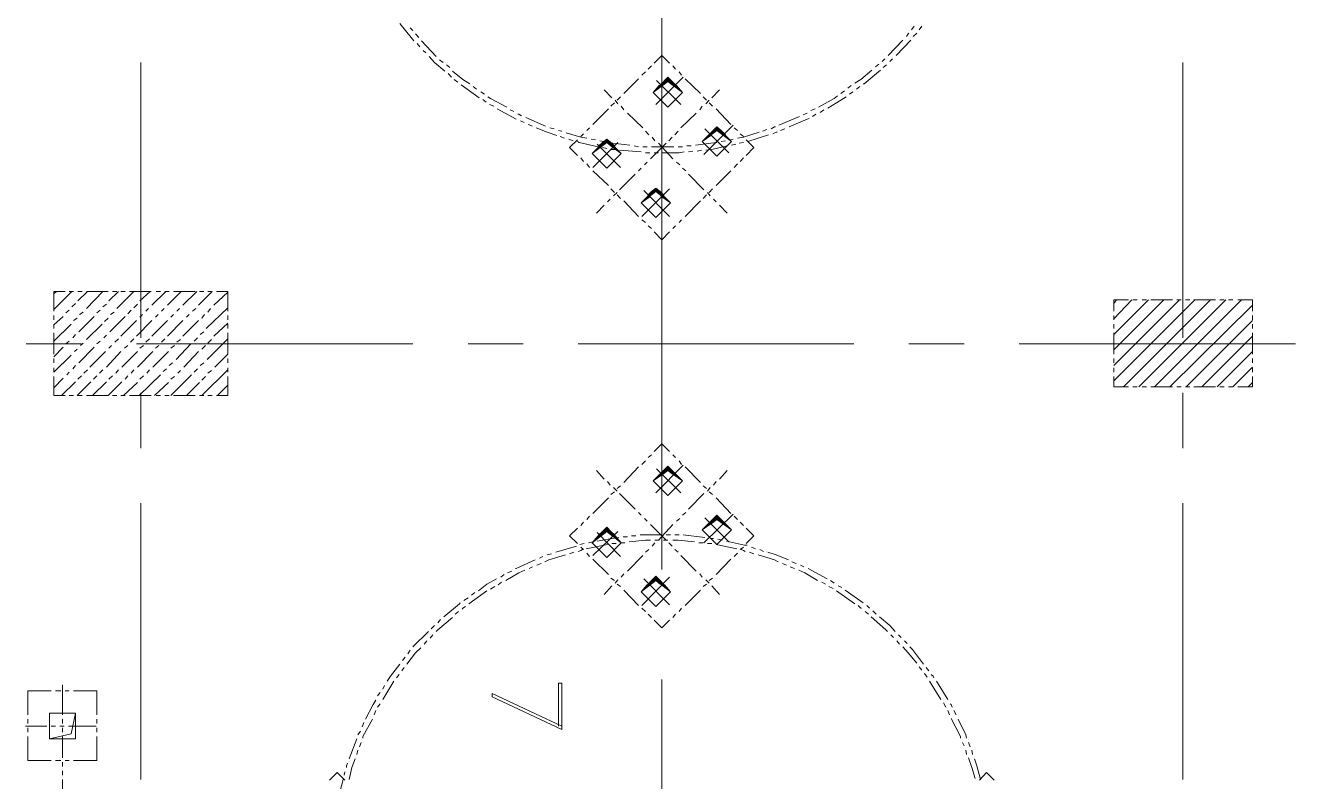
# Model space of a CAD drawing. Header units: millimetres. Extents: x 29 to 95071, y 20 to 67221.
# Drawn here: x 43364 to 50675, y 37662 to 42017 of the extents above; entities that cross this region are included whole.
import ezdxf

# ---------------------------------------------------------------- set-up
doc = ezdxf.new("R2010")
doc.units = ezdxf.units.MM

msp = doc.modelspace()

# ---------------------------------------------------------------- hatches: boundary and pattern name
h = msp.add_hatch(color=7)
h.paths.add_polyline_path([(47036.9, 41674.5), (47022.1, 41674.5), (47027, 41669.6)])
h.paths.add_polyline_path([(47022.1, 41674.5), (47027, 41669.6), (47012.2, 41669.6)])
h = msp.add_hatch(color=7)
h.paths.add_polyline_path([(47061.7, 41694.4), (47041.9, 41694.4), (47036.9, 41674.5)])
h.paths.add_polyline_path([(47041.9, 41694.4), (47036.9, 41674.5), (47022.1, 41674.5)])
h = msp.add_hatch(color=7)
h.dxf.hatch_style = 2
h.paths.add_polyline_path([(47061.7, 41719.1), (47086.5, 41694.4), (47041.9, 41694.4)])
h = msp.add_hatch(color=7)
h.paths.add_polyline_path([(47086.5, 41694.4), (47061.7, 41694.4), (47106.3, 41674.5)])
h.paths.add_polyline_path([(47061.7, 41694.4), (47106.3, 41674.5), (47086.5, 41674.5)])
h = msp.add_hatch(color=7)
h.paths.add_polyline_path([(47101.4, 41669.6), (47096.4, 41669.6)])
h.paths.add_polyline_path([(47101.4, 41669.6), (47096.4, 41669.6), (47086.5, 41674.5)])
h = msp.add_hatch(color=7)
h.dxf.hatch_style = 2
h.paths.add_polyline_path([(47086.5, 41674.5), (47106.3, 41674.5), (47101.4, 41669.6)])
h = msp.add_hatch(color=7)
h.dxf.hatch_style = 2
h.paths.add_polyline_path([(47106.3, 41674.5), (47111.3, 41669.6), (47101.4, 41669.6)])
h = msp.add_hatch(color=7)
h.dxf.hatch_style = 2
h.paths.add_polyline_path([(47012.2, 41669.6), (47027, 41669.6), (46977.5, 41629.9)])
h = msp.add_hatch(color=7)
h.paths.add_polyline_path([(47101.4, 41669.6), (47096.4, 41669.6), (47111.3, 41669.6)])
h.paths.add_polyline_path([(47096.4, 41669.6), (47111.3, 41669.6), (47146, 41629.9)])
h = msp.add_hatch(color=7)
h.dxf.hatch_style = 2
h.paths.add_polyline_path([(47294.7, 41382.1), (47309.6, 41382.1), (47260, 41347.4)])
h = msp.add_hatch(color=7)
h.paths.add_polyline_path([(47309.6, 41387.1), (47299.6, 41387.1), (47309.6, 41382.1)])
h.paths.add_polyline_path([(47299.6, 41387.1), (47309.6, 41382.1), (47294.7, 41382.1)])
h = msp.add_hatch(color=7)
h.paths.add_polyline_path([(47319.5, 41392), (47304.6, 41392), (47309.6, 41387.1)])
h.paths.add_polyline_path([(47304.6, 41392), (47309.6, 41387.1), (47299.6, 41387.1)])
h = msp.add_hatch(color=7)
h.paths.add_polyline_path([(47344.3, 41411.8), (47324.4, 41411.8), (47319.5, 41392)])
h.paths.add_polyline_path([(47324.4, 41411.8), (47319.5, 41392), (47304.6, 41392)])
h = msp.add_hatch(color=7)
h.dxf.hatch_style = 2
h.paths.add_polyline_path([(47344.3, 41431.7), (47369, 41411.8), (47324.4, 41411.8)])
h = msp.add_hatch(color=7)
h.paths.add_polyline_path([(47369, 41411.8), (47344.3, 41411.8), (47388.9, 41392)])
h.paths.add_polyline_path([(47344.3, 41411.8), (47388.9, 41392), (47374, 41392)])
h = msp.add_hatch(color=7)
h.paths.add_polyline_path([(47374, 41392), (47378.9, 41387.1), (47383.9, 41387.1)])
h.paths.add_polyline_path([(47378.9, 41387.1), (47383.9, 41387.1), (47383.9, 41382.1)])
h = msp.add_hatch(color=7)
h.dxf.hatch_style = 2
h.paths.add_polyline_path([(47374, 41392), (47388.9, 41392), (47383.9, 41387.1)])
h = msp.add_hatch(color=7)
h.dxf.hatch_style = 2
h.paths.add_polyline_path([(47388.9, 41392), (47393.8, 41387.1), (47383.9, 41387.1)])
h = msp.add_hatch(color=7)
h.paths.add_polyline_path([(47383.9, 41387.1), (47383.9, 41382.1), (47393.8, 41382.1)])
h.paths.add_polyline_path([(47383.9, 41382.1), (47393.8, 41382.1), (47428.5, 41347.4)])
h = msp.add_hatch(color=7)
h.dxf.hatch_style = 2
h.paths.add_polyline_path([(47383.9, 41387.1), (47393.8, 41387.1), (47393.8, 41382.1)])
h = msp.add_hatch(color=7)
h.dxf.hatch_style = 2
h.paths.add_polyline_path([(46660.3, 41312.7), (46670.2, 41312.7), (46625.6, 41278)])
h = msp.add_hatch(color=7)
h.paths.add_polyline_path([(46680.1, 41322.6), (46665.2, 41322.6), (46675.1, 41312.7)])
h.paths.add_polyline_path([(46665.2, 41322.6), (46675.1, 41312.7), (46660.3, 41312.7)])
h = msp.add_hatch(color=7)
h.paths.add_polyline_path([(46670.2, 41312.7), (46660.3, 41312.7)])
h.paths.add_polyline_path([(46670.2, 41312.7), (46660.3, 41312.7), (46675.1, 41312.7)])
h = msp.add_hatch(color=7)
h.paths.add_polyline_path([(46709.8, 41342.5), (46685, 41342.5), (46680.1, 41322.6)])
h.paths.add_polyline_path([(46685, 41342.5), (46680.1, 41322.6), (46665.2, 41322.6)])
h = msp.add_hatch(color=7)
h.dxf.hatch_style = 2
h.paths.add_polyline_path([(46709.8, 41362.3), (46734.6, 41342.5), (46685, 41342.5)])
h = msp.add_hatch(color=7)
h.paths.add_polyline_path([(46734.6, 41342.5), (46709.8, 41342.5), (46754.4, 41322.6)])
h.paths.add_polyline_path([(46709.8, 41342.5), (46754.4, 41322.6), (46734.6, 41322.6)])
h = msp.add_hatch(color=7)
h.paths.add_polyline_path([(46754.4, 41322.6), (46734.6, 41322.6), (46744.5, 41312.7)])
h.paths.add_polyline_path([(46734.6, 41322.6), (46744.5, 41312.7)])
h = msp.add_hatch(color=7)
h.dxf.hatch_style = 2
h.paths.add_polyline_path([(46754.4, 41322.6), (46759.4, 41312.7), (46744.5, 41312.7)])
h = msp.add_hatch(color=7)
h.paths.add_polyline_path([(46759.4, 41312.7), (46744.5, 41312.7)])
h.paths.add_polyline_path([(46759.4, 41312.7), (46744.5, 41312.7)])
h.paths.add_polyline_path([(46744.5, 41312.7), (46759.4, 41312.7), (46794.1, 41278)])
h = msp.add_hatch(color=7)
h.dxf.hatch_style = 2
h.paths.add_polyline_path([(46942.8, 41030.2), (46957.6, 41030.2), (46908.1, 40995.5)])
h = msp.add_hatch(color=7)
h.paths.add_polyline_path([(46962.6, 41040.1), (46947.7, 41040.1), (46957.6, 41030.2)])
h.paths.add_polyline_path([(46947.7, 41040.1), (46957.6, 41030.2), (46942.8, 41030.2)])
h = msp.add_hatch(color=7)
h.paths.add_polyline_path([(46992.3, 41059.9), (46967.6, 41059.9), (46962.6, 41040.1)])
h.paths.add_polyline_path([(46967.6, 41059.9), (46962.6, 41040.1), (46947.7, 41040.1)])
h = msp.add_hatch(color=7)
h.dxf.hatch_style = 2
h.paths.add_polyline_path([(46992.3, 41079.8), (47017.1, 41059.9), (46967.6, 41059.9)])
h = msp.add_hatch(color=7)
h.paths.add_polyline_path([(47017.1, 41059.9), (46992.3, 41059.9), (47036.9, 41040.1)])
h.paths.add_polyline_path([(46992.3, 41059.9), (47036.9, 41040.1), (47017.1, 41040.1)])
h = msp.add_hatch(color=7)
h.paths.add_polyline_path([(47036.9, 41040.1), (47017.1, 41040.1), (47027, 41030.2)])
h.paths.add_polyline_path([(47017.1, 41040.1), (47027, 41030.2)])
h = msp.add_hatch(color=7)
h.dxf.hatch_style = 2
h.paths.add_polyline_path([(47036.9, 41040.1), (47041.9, 41030.2), (47027, 41030.2)])
h = msp.add_hatch(color=7)
h.paths.add_polyline_path([(47041.9, 41030.2), (47027, 41030.2)])
h.paths.add_polyline_path([(47041.9, 41030.2), (47027, 41030.2)])
h.paths.add_polyline_path([(47027, 41030.2), (47041.9, 41030.2), (47076.6, 40995.5)])
h = msp.add_hatch(color=7)
h.paths.add_polyline_path([(47027, 39429.2), (47022.1, 39434.2)])
h.paths.add_polyline_path([(47022.1, 39434.2), (47027, 39429.2), (47012.2, 39429.2)])
h.paths.add_polyline_path([(47027, 39429.2), (47012.2, 39429.2), (46977.5, 39394.5)])
h = msp.add_hatch(color=7)
h.paths.add_polyline_path([(47061.7, 39454), (47041.9, 39454), (47036.9, 39434.2)])
h.paths.add_polyline_path([(47041.9, 39454), (47036.9, 39434.2), (47022.1, 39434.2)])
h = msp.add_hatch(color=7)
h.dxf.hatch_style = 2
h.paths.add_polyline_path([(47022.1, 39434.2), (47036.9, 39434.2), (47027, 39429.2)])
h = msp.add_hatch(color=7)
h.dxf.hatch_style = 2
h.paths.add_polyline_path([(47061.7, 39478.8), (47086.5, 39454), (47041.9, 39454)])
h = msp.add_hatch(color=7)
h.paths.add_polyline_path([(47086.5, 39454), (47061.7, 39454), (47106.3, 39434.2)])
h.paths.add_polyline_path([(47061.7, 39454), (47106.3, 39434.2), (47086.5, 39434.2)])
h = msp.add_hatch(color=7)
h.paths.add_polyline_path([(47101.4, 39429.2), (47096.4, 39429.2)])
h.paths.add_polyline_path([(47101.4, 39429.2), (47096.4, 39429.2), (47086.5, 39434.2)])
h = msp.add_hatch(color=7)
h.dxf.hatch_style = 2
h.paths.add_polyline_path([(47086.5, 39434.2), (47106.3, 39434.2), (47101.4, 39429.2)])
h = msp.add_hatch(color=7)
h.paths.add_polyline_path([(47101.4, 39429.2), (47096.4, 39429.2), (47111.3, 39429.2)])
h.paths.add_polyline_path([(47096.4, 39429.2), (47111.3, 39429.2), (47146, 39394.5)])
h = msp.add_hatch(color=7)
h.dxf.hatch_style = 2
h.paths.add_polyline_path([(47106.3, 39434.2), (47111.3, 39429.2), (47101.4, 39429.2)])
h = msp.add_hatch(color=7)
h.dxf.hatch_style = 2
h.paths.add_polyline_path([(47344.3, 39196.3), (47369, 39171.5), (47324.4, 39171.5)])
h = msp.add_hatch(color=7)
h.dxf.hatch_style = 2
h.paths.add_polyline_path([(46709.8, 39126.9), (46734.6, 39102.1), (46685, 39102.1)])
h = msp.add_hatch(color=7)
h.dxf.hatch_style = 2
h.paths.add_polyline_path([(47294.7, 39146.7), (47309.6, 39146.7), (47260, 39112)])
h = msp.add_hatch(color=7)
h.paths.add_polyline_path([(47309.6, 39146.7), (47299.6, 39146.7)])
h.paths.add_polyline_path([(47299.6, 39146.7), (47309.6, 39146.7), (47294.7, 39146.7)])
h = msp.add_hatch(color=7)
h.paths.add_polyline_path([(47319.5, 39151.7), (47304.6, 39151.7), (47309.6, 39146.7)])
h.paths.add_polyline_path([(47304.6, 39151.7), (47309.6, 39146.7), (47299.6, 39146.7)])
h = msp.add_hatch(color=7)
h.paths.add_polyline_path([(47344.3, 39171.5), (47324.4, 39171.5), (47319.5, 39151.7)])
h.paths.add_polyline_path([(47324.4, 39171.5), (47319.5, 39151.7), (47304.6, 39151.7)])
h = msp.add_hatch(color=7)
h.paths.add_polyline_path([(47369, 39171.5), (47344.3, 39171.5), (47388.9, 39151.7)])
h.paths.add_polyline_path([(47344.3, 39171.5), (47388.9, 39151.7), (47374, 39151.7)])
h = msp.add_hatch(color=7)
h.paths.add_polyline_path([(47383.9, 39146.7), (47378.9, 39146.7)])
h.paths.add_polyline_path([(47383.9, 39146.7), (47378.9, 39146.7), (47374, 39151.7)])
h = msp.add_hatch(color=7)
h.dxf.hatch_style = 2
h.paths.add_polyline_path([(47374, 39151.7), (47388.9, 39151.7), (47383.9, 39146.7)])
h = msp.add_hatch(color=7)
h.dxf.hatch_style = 2
h.paths.add_polyline_path([(47388.9, 39151.7), (47393.8, 39146.7), (47383.9, 39146.7)])
h = msp.add_hatch(color=7)
h.paths.add_polyline_path([(47393.8, 39146.7), (47383.9, 39146.7)])
h.paths.add_polyline_path([(47393.8, 39146.7), (47383.9, 39146.7)])
h.paths.add_polyline_path([(47383.9, 39146.7), (47393.8, 39146.7), (47428.5, 39112)])
h = msp.add_hatch(color=7)
h.dxf.hatch_style = 2
h.paths.add_polyline_path([(46660.3, 39077.3), (46670.2, 39077.3), (46625.6, 39037.7)])
h = msp.add_hatch(color=7)
h.paths.add_polyline_path([(46680.1, 39082.3), (46665.2, 39082.3), (46675.1, 39077.3)])
h.paths.add_polyline_path([(46665.2, 39082.3), (46675.1, 39077.3), (46660.3, 39077.3)])
h = msp.add_hatch(color=7)
h.paths.add_polyline_path([(46670.2, 39077.3), (46660.3, 39077.3)])
h.paths.add_polyline_path([(46670.2, 39077.3), (46660.3, 39077.3), (46675.1, 39077.3)])
h = msp.add_hatch(color=7)
h.paths.add_polyline_path([(46709.8, 39102.1), (46685, 39102.1), (46680.1, 39082.3)])
h.paths.add_polyline_path([(46685, 39102.1), (46680.1, 39082.3), (46665.2, 39082.3)])
h = msp.add_hatch(color=7)
h.paths.add_polyline_path([(46734.6, 39102.1), (46709.8, 39102.1), (46754.4, 39082.3)])
h.paths.add_polyline_path([(46709.8, 39102.1), (46754.4, 39082.3), (46734.6, 39082.3)])
h = msp.add_hatch(color=7)
h.paths.add_polyline_path([(46754.4, 39082.3), (46734.6, 39082.3), (46744.5, 39077.3)])
h.paths.add_polyline_path([(46734.6, 39082.3), (46744.5, 39077.3)])
h = msp.add_hatch(color=7)
h.dxf.hatch_style = 2
h.paths.add_polyline_path([(46754.4, 39082.3), (46759.4, 39077.3), (46744.5, 39077.3)])
h = msp.add_hatch(color=7)
h.paths.add_polyline_path([(46759.4, 39077.3), (46744.5, 39077.3)])
h.paths.add_polyline_path([(46759.4, 39077.3), (46744.5, 39077.3)])
h.paths.add_polyline_path([(46744.5, 39077.3), (46759.4, 39077.3), (46794.1, 39037.7)])
h = msp.add_hatch(color=7)
h.dxf.hatch_style = 2
h.paths.add_polyline_path([(46992.3, 38844.4), (47017.1, 38819.6), (46967.6, 38819.6)])
h = msp.add_hatch(color=7)
h.dxf.hatch_style = 2
h.paths.add_polyline_path([(46942.8, 38794.8), (46957.6, 38794.8), (46908.1, 38755.1)])
h = msp.add_hatch(color=7)
h.paths.add_polyline_path([(46962.6, 38799.7), (46947.7, 38799.7), (46957.6, 38794.8)])
h.paths.add_polyline_path([(46947.7, 38799.7), (46957.6, 38794.8), (46942.8, 38794.8)])
h = msp.add_hatch(color=7)
h.paths.add_polyline_path([(46992.3, 38819.6), (46967.6, 38819.6), (46962.6, 38799.7)])
h.paths.add_polyline_path([(46967.6, 38819.6), (46962.6, 38799.7), (46947.7, 38799.7)])
h = msp.add_hatch(color=7)
h.paths.add_polyline_path([(47017.1, 38819.6), (46992.3, 38819.6), (47036.9, 38799.7)])
h.paths.add_polyline_path([(46992.3, 38819.6), (47036.9, 38799.7), (47017.1, 38799.7)])
h = msp.add_hatch(color=7)
h.paths.add_polyline_path([(47036.9, 38799.7), (47017.1, 38799.7), (47027, 38794.8)])
h.paths.add_polyline_path([(47017.1, 38799.7), (47027, 38794.8)])
h = msp.add_hatch(color=7)
h.dxf.hatch_style = 2
h.paths.add_polyline_path([(47036.9, 38799.7), (47041.9, 38794.8), (47027, 38794.8)])
h = msp.add_hatch(color=7)
h.paths.add_polyline_path([(47041.9, 38794.8), (47027, 38794.8)])
h.paths.add_polyline_path([(47041.9, 38794.8), (47027, 38794.8)])
h.paths.add_polyline_path([(47027, 38794.8), (47041.9, 38794.8), (47076.6, 38755.1)])

# ---------------------------------------------------------------- linework, layer by layer
at = {"color": 7, "lineweight": 0}
for points in [[(47027, 38884), (47027, 42061.2)], [(45520.2, 42026.5), (45584.7, 41947.2), (45599.6, 41927.3)], [(45579.7, 42001.7), (45594.6, 41986.8)], [(45609.5, 41967), (45629.3, 41947.2)], [(48434.7, 41952.1), (48444.6, 41967), (48449.6, 41971.9)], [(48464.4, 41991.8), (48479.3, 42011.6)], [(48474.3, 41952.1), (48494.2, 41971.9)], [(48509, 41991.8), (48523.9, 42011.6)], [(45619.4, 41912.5), (45634.2, 41892.6)], [(45644.2, 41927.3), (45728.4, 41838.1)], [(48330.6, 41843.1), (48414.9, 41932.3)], [(48375.2, 41843.1), (48459.5, 41932.3)], [(45654.1, 41872.8), (45668.9, 41857.9)], [(45688.8, 41838.1), (45718.5, 41803.4), (45778, 41753.8)], [(47027, 41843.1), (46982.4, 41798.5)], [(47027, 41843.1), (47071.6, 41798.5)], [(48295.9, 41808.4), (48310.8, 41823.2)], [(48340.5, 41808.4), (48355.4, 41823.2)], [(44028.3, 40217.3), (44028.3, 41803.4)], [(45748.2, 41818.3), (45768.1, 41803.4)], [(45787.9, 41788.5), (45807.7, 41773.7)], [(45822.6, 41753.8), (45882.1, 41704.3), (45921.7, 41679.5)], [(46932.9, 41748.9), (46913, 41729.1)], [(46967.6, 41783.6), (46947.7, 41763.8)], [(47091.5, 41783.6), (47106.3, 41763.8)], [(47126.2, 41748.9), (47141, 41729.1)], [(48137.3, 41684.5), (48172, 41704.3), (48236.4, 41758.8)], [(48186.9, 41679.5), (48191.8, 41679.5), (48286, 41758.8)], [(48256.3, 41778.6), (48276.1, 41793.5)], [(48300.9, 41773.7), (48320.7, 41788.5)], [(50025.7, 40217.3), (50025.7, 41803.4)], [(45797.8, 41739), (45817.6, 41719.1)], [(45832.5, 41704.3), (45852.3, 41689.4)], [(45872.2, 41674.5), (45976.2, 41600.2)], [(46893.2, 41709.2), (46808.9, 41625)], [(47061.7, 41719.1), (46977.5, 41629.9), (47061.7, 41694.4)], [(47150.9, 41719.1), (46992.3, 41560.5)], [(46997.3, 41699.3), (47136.1, 41560.5)], [(47146, 41629.9), (47061.7, 41719.1)], [(47061.7, 41694.4), (47146, 41629.9)], [(47160.9, 41709.2), (47250.1, 41625)], [(45941.6, 41664.6), (45961.4, 41649.8)], [(45986.2, 41634.9), (46006, 41620)], [(46025.8, 41605.1), (46040.7, 41595.2), (46134.9, 41545.7)], [(46694.9, 41644.8), (46739.6, 41600.2)], [(46789.1, 41605.1), (46769.3, 41585.3)], [(47061.7, 41545.7), (46977.5, 41629.9)], [(47146, 41629.9), (47061.7, 41545.7)], [(47264.9, 41605.1), (47284.8, 41585.3)], [(47359.1, 41644.8), (47314.5, 41600.2)], [(47929.1, 41545.7), (48018.3, 41595.2), (48038.2, 41610.1)], [(47983.6, 41540.7), (48033.2, 41570.5), (48087.7, 41605.1)], [(48058, 41625), (48077.8, 41639.8)], [(48097.6, 41654.7), (48117.5, 41669.6)], [(48107.6, 41620), (48127.4, 41634.9)], [(48147.2, 41649.8), (48167, 41664.6)], [(45996.1, 41590.3), (46015.9, 41575.4)], [(46035.7, 41560.5), (46060.5, 41550.6)], [(46080.3, 41535.8), (46189.4, 41476.3)], [(46154.7, 41530.8), (46174.5, 41520.9)], [(46719.7, 41535.8), (46630.5, 41446.5)], [(46754.4, 41570.5), (46734.6, 41550.6)], [(46759.4, 41585.3), (46774.3, 41565.5)], [(46794.1, 41550.6), (46808.9, 41530.8)], [(47260, 41550.6), (47245.1, 41530.8)], [(47299.6, 41585.3), (47279.8, 41565.5)], [(47299.6, 41570.5), (47319.5, 41550.6)], [(47339.3, 41535.8), (47423.6, 41446.5)], [(47884.5, 41525.8), (47909.3, 41535.8)], [(47939, 41515.9), (47958.9, 41530.8)], [(46199.3, 41506), (46204.2, 41506), (46219.1, 41496.1)], [(46214.2, 41466.4), (46234, 41456.5)], [(46243.9, 41486.2), (46357.9, 41436.6)], [(46828.8, 41511), (46918, 41426.7)], [(47225.3, 41511), (47136.1, 41426.7)], [(47701.1, 41441.6), (47820.1, 41491.1)], [(47760.6, 41431.7), (47864.7, 41476.3), (47874.6, 41481.2)], [(47839.9, 41501.1), (47849.8, 41506), (47864.7, 41511)], [(47894.4, 41491.1), (47914.3, 41506)], [(46258.8, 41446.5), (46283.6, 41436.6)], [(46303.4, 41426.7), (46367.8, 41401.9), (46422.3, 41382.1)], [(46382.7, 41426.7), (46407.5, 41421.8)], [(46432.3, 41411.8), (46452.1, 41406.9)], [(46476.9, 41397), (46561.1, 41372.2), (46595.8, 41367.2)], [(46576, 41392), (46561.1, 41377.1)], [(46610.7, 41426.7), (46595.8, 41411.8)], [(46932.9, 41406.9), (46952.7, 41387.1)], [(47121.2, 41406.9), (47101.4, 41387.1)], [(47344.3, 41431.7), (47260, 41347.4), (47344.3, 41411.8)], [(47438.4, 41441.6), (47269.9, 41273.1)], [(47413.6, 41283), (47274.9, 41421.8)], [(47344.3, 41411.8), (47428.5, 41347.4), (47344.3, 41431.7)], [(47443.4, 41426.7), (47463.2, 41411.8)], [(47463.2, 41367.2), (47497.9, 41372.2), (47587.1, 41401.9)], [(47478.1, 41392), (47497.9, 41377.1)], [(47522.7, 41347.4), (47641.6, 41387.1)], [(47607, 41406.9), (47631.7, 41416.8)], [(47656.5, 41421.8), (47676.3, 41431.7), (47681.3, 41431.7)], [(47666.4, 41392), (47686.3, 41401.9), (47691.2, 41401.9)], [(47711, 41411.8), (47735.8, 41421.8)], [(46442.2, 41377.1), (46466.9, 41367.2)], [(46491.7, 41362.3), (46516.5, 41352.4)], [(46541.3, 41357.3), (46496.7, 41312.7), (46541.3, 41268.1)], [(46541.3, 41347.4), (46551.2, 41342.5), (46660.3, 41317.7)], [(46620.6, 41362.3), (46645.4, 41357.3)], [(46709.8, 41362.3), (46625.6, 41278), (46709.8, 41342.5)], [(46774.3, 41342.5), (46630.5, 41198.7)], [(46789.1, 41198.7), (46655.3, 41332.5)], [(46670.2, 41352.4), (46694.9, 41347.4)], [(46685, 41312.7), (46709.8, 41307.8)], [(46794.1, 41278), (46709.8, 41362.3)], [(46709.8, 41342.5), (46794.1, 41278), (46709.8, 41193.8)], [(46719.7, 41342.5), (46744.5, 41337.5), (46843.6, 41327.6)], [(46868.4, 41322.6), (46893.2, 41317.7)], [(46918, 41317.7), (46932.9, 41317.7), (46942.8, 41317.7)], [(47051.8, 41337.5), (46962.6, 41248.3)], [(46967.6, 41317.7), (47096.4, 41317.7)], [(46972.5, 41372.2), (46987.4, 41352.4)], [(47007.2, 41337.5), (47091.5, 41248.3)], [(47086.5, 41372.2), (47066.7, 41352.4)], [(47121.2, 41317.7), (47146, 41317.7)], [(47170.8, 41322.6), (47195.6, 41322.6)], [(47220.3, 41327.6), (47309.6, 41337.5), (47344.3, 41342.5)], [(47344.3, 41263.1), (47260, 41347.4)], [(47279.8, 41297.8), (47314.5, 41302.8), (47403.7, 41322.6)], [(47428.5, 41347.4), (47344.3, 41263.1)], [(47369, 41347.4), (47393.8, 41352.4)], [(47413.6, 41357.3), (47438.4, 41362.3)], [(47428.5, 41327.6), (47453.3, 41332.5)], [(47473.1, 41337.5), (47497.9, 41342.5)], [(47512.8, 41357.3), (47557.4, 41312.7)], [(47557.4, 41312.7), (47512.8, 41268.1)], [(46561.1, 41253.2), (46576, 41233.4)], [(46709.8, 41193.8), (46625.6, 41278)], [(46734.6, 41302.8), (46739.6, 41302.8), (46759.4, 41302.8)], [(46784.2, 41297.8), (46908.1, 41287.9)], [(46932.9, 41283), (46957.6, 41283)], [(46982.4, 41283), (47007.2, 41283)], [(47032, 41283), (47126.2, 41283), (47155.9, 41287.9)], [(47180.7, 41287.9), (47205.5, 41292.9)], [(47230.3, 41292.9), (47255, 41297.8)], [(47497.9, 41253.2), (47478.1, 41233.4)], [(46595.8, 41218.5), (46610.7, 41198.7)], [(46630.5, 41178.9), (46719.7, 41094.6)], [(46908.1, 41193.8), (46893.2, 41178.9)], [(46942.8, 41228.5), (46927.9, 41213.6)], [(47111.3, 41228.5), (47131.1, 41213.6)], [(47146, 41193.8), (47165.8, 41178.9)], [(47423.6, 41178.9), (47339.3, 41094.6)], [(47463.2, 41218.5), (47443.4, 41198.7)], [(46873.4, 41159.1), (46784.2, 41069.8)], [(47180.7, 41159.1), (47269.9, 41069.8)], [(46729.6, 41015.3), (46714.8, 41000.5)], [(46734.6, 41074.8), (46754.4, 41055)], [(46769.3, 41055), (46749.5, 41035.1)], [(46769.3, 41040.1), (46789.1, 41020.3)], [(46992.3, 41079.8), (46908.1, 40995.5), (46992.3, 41059.9)], [(47071.6, 41074.8), (46913, 40916.2)], [(47071.6, 40916.2), (46922.9, 41064.9)], [(46992.3, 41059.9), (47076.6, 40995.5), (46992.3, 41079.8)], [(47284.8, 41040.1), (47264.9, 41020.3)], [(47289.7, 41055), (47304.6, 41035.1)], [(47319.5, 41074.8), (47299.6, 41055)], [(47324.4, 41015.3), (47339.3, 41000.5)], [(46694.9, 40980.6), (46650.3, 40936)], [(46808.9, 41005.4), (46893.2, 40916.2)], [(46992.3, 40911.2), (46908.1, 40995.5)], [(47076.6, 40995.5), (46992.3, 40911.2)], [(47250.1, 41005.4), (47160.9, 40916.2)], [(47359.1, 40980.6), (47403.7, 40936)], [(46913, 40896.4), (46932.9, 40881.5)], [(47141, 40896.4), (47126.2, 40881.5)], [(46947.7, 40861.7), (46967.6, 40846.8)], [(46982.4, 40827), (47027, 40782.4)], [(47071.6, 40827), (47027, 40782.4)], [(47106.3, 40861.7), (47091.5, 40846.8)], [(43592.2, 40485), (43527.7, 40485), (43527.7, 40371)], [(43527.7, 40470.1), (43542.6, 40485)], [(43527.7, 40380.9), (43631.8, 40485)], [(43641.7, 40485), (43616.9, 40485)], [(43691.3, 40485), (43666.5, 40485)], [(43666.5, 40430.4), (43721, 40485)], [(43840, 40485), (43716.1, 40485)], [(43716.1, 40385.8), (43810.2, 40485)], [(43844.9, 40430.4), (43899.5, 40485)], [(43889.5, 40485), (43864.8, 40485)], [(43889.5, 40385.8), (43988.7, 40485)], [(43939.1, 40485), (43914.3, 40485)], [(44087.8, 40485), (43963.9, 40485)], [(44023.4, 40430.4), (44082.8, 40485)], [(44092.8, 40405.7), (44172.1, 40485)], [(44142.3, 40485), (44117.5, 40485)], [(44191.9, 40485), (44167.1, 40485)], [(44182, 40405.7), (44261.3, 40485)], [(44340.6, 40485), (44216.7, 40485)], [(44271.2, 40405.7), (44350.5, 40485)], [(44360.4, 40405.7), (44439.7, 40485)], [(44390.2, 40485), (44365.4, 40485)], [(44439.7, 40485), (44414.9, 40485)], [(44449.6, 40405.7), (44528.9, 40480)], [(44528.9, 40371), (44528.9, 40485), (44464.5, 40485)], [(49713.5, 40435.4), (49629.2, 40435.4), (49629.2, 40371)], [(49629.2, 40415.6), (49644.1, 40435.4)], [(49629.2, 40326.4), (49733.3, 40435.4)], [(49629.2, 40237.1), (49827.5, 40435.4)], [(49629.2, 40147.9), (49916.7, 40435.4)], [(49629.2, 40058.7), (50005.9, 40435.4)], [(49629.2, 39969.5), (50095.1, 40435.4)], [(49683.7, 39934.8), (50184.4, 40435.4)], [(49763, 40435.4), (49738.3, 40435.4)], [(49773, 39934.8), (50273.6, 40435.4)], [(49817.6, 40435.4), (49792.8, 40435.4)], [(49966.3, 40435.4), (49842.4, 40435.4)], [(49862.2, 39934.8), (50362.8, 40435.4)], [(50015.8, 40435.4), (49991, 40435.4)], [(50065.4, 40435.4), (50040.6, 40435.4)], [(50214.1, 40435.4), (50090.2, 40435.4)], [(50263.7, 40435.4), (50238.9, 40435.4)], [(50313.2, 40435.4), (50288.4, 40435.4)], [(50427.2, 40371), (50427.2, 40435.4), (50343, 40435.4)], [(43597.1, 40361.1), (43616.9, 40375.9)], [(43631.8, 40395.8), (43651.6, 40415.6)], [(43676.4, 40351.1), (43696.2, 40366)], [(43775.5, 40361.1), (43795.4, 40375.9)], [(43810.2, 40395.8), (43830.1, 40410.6)], [(43854.8, 40351.1), (43874.7, 40366)], [(43954, 40356.1), (43973.8, 40375.9)], [(43988.7, 40390.8), (44008.5, 40410.6)], [(44058.1, 40371), (44072.9, 40385.8)], [(44147.3, 40371), (44162.2, 40385.8)], [(44236.5, 40371), (44251.4, 40385.8)], [(44325.7, 40371), (44345.5, 40385.8)], [(44405, 40271.8), (44528.9, 40390.8)], [(44414.9, 40366), (44429.8, 40385.8)], [(49951.4, 39934.8), (50427.2, 40405.7)], [(43527.7, 40346.2), (43527.7, 40321.4)], [(43527.7, 40291.7), (43582.2, 40341.2)], [(43527.7, 40296.6), (43527.7, 40271.8)], [(43527.7, 40197.5), (43626.8, 40296.6)], [(43641.7, 40316.4), (43661.5, 40331.3)], [(43671.5, 40252), (43760.7, 40341.2)], [(43716.1, 40207.4), (43805.3, 40296.6)], [(43820.2, 40311.5), (43840, 40331.3)], [(43849.9, 40252), (43939.1, 40341.2)], [(43914.3, 40227.2), (44003.5, 40316.4)], [(44003.5, 40227.2), (44092.8, 40316.4)], [(44023.4, 40336.3), (44038.2, 40351.1)], [(44092.8, 40227.2), (44182, 40316.4)], [(44112.6, 40336.3), (44127.5, 40351.1)], [(44182, 40227.2), (44271.2, 40316.4)], [(44201.8, 40336.3), (44216.7, 40351.1)], [(44271.2, 40227.2), (44360.4, 40316.4)], [(44291, 40336.3), (44305.9, 40351.1)], [(44380.2, 40331.3), (44395.1, 40351.1)], [(44449.6, 40227.2), (44528.9, 40301.6)], [(44528.9, 40321.4), (44528.9, 40346.2)], [(44528.9, 40271.8), (44528.9, 40296.6)], [(49629.2, 40346.2), (49629.2, 40321.4)], [(49629.2, 40296.6), (49629.2, 40271.8)], [(50045.6, 39934.8), (50427.2, 40316.4)], [(50427.2, 40321.4), (50427.2, 40346.2)], [(50427.2, 40271.8), (50427.2, 40296.6)], [(43527.7, 40247.1), (43527.7, 40123.1)], [(43636.8, 40217.3), (43651.6, 40237.1)], [(43815.2, 40217.3), (43830.1, 40232.2)], [(43879.6, 40192.5), (43899.5, 40212.4)], [(43968.8, 40192.5), (43988.7, 40212.4)], [(44058.1, 40192.5), (44077.9, 40212.4)], [(44147.3, 40192.5), (44167.1, 40212.4)], [(44335.6, 40197.5), (44355.5, 40217.3)], [(44370.3, 40237.1), (44390.2, 40252)], [(44410, 40093.4), (44528.9, 40212.4)], [(44528.9, 40123.1), (44528.9, 40247.1)], [(49629.2, 40247.1), (49629.2, 40123.1)], [(50134.8, 39934.8), (50427.2, 40227.2)], [(50427.2, 40123.1), (50427.2, 40247.1)], [(43686.3, 40182.6), (43369.1, 40182.6)], [(43527.7, 40108.3), (43582.2, 40162.8)], [(43597.1, 40182.6), (43616.9, 40197.5)], [(43646.7, 40138), (43661.5, 40152.9)], [(43671.5, 40073.6), (43760.7, 40162.8)], [(43681.4, 40172.7), (43696.2, 40187.6)], [(43735.9, 40048.8), (43825.1, 40138)], [(43775.5, 40182.6), (43795.4, 40197.5)], [(43830.1, 40048.8), (43914.3, 40138)], [(43844.9, 40157.8), (43859.8, 40172.7)], [(43919.3, 40048.8), (44008.5, 40138)], [(43934.2, 40157.8), (43954, 40172.7)], [(45594.6, 40182.6), (44003.5, 40182.6)], [(44008.5, 40048.8), (44097.7, 40138)], [(44023.4, 40157.8), (44043.2, 40172.7)], [(44097.7, 40048.8), (44186.9, 40138)], [(44112.6, 40157.8), (44132.4, 40172.7)], [(44201.8, 40157.8), (44221.6, 40172.7)], [(44231.5, 40093.4), (44315.8, 40182.6)], [(44236.5, 40192.5), (44256.3, 40207.4)], [(44276.2, 40048.8), (44360.4, 40138)], [(44380.2, 40152.9), (44400.1, 40172.7)], [(44414.9, 40187.6), (44434.8, 40207.4)], [(46229, 40182.6), (45911.8, 40182.6)], [(48132.3, 40182.6), (46546.3, 40182.6)], [(48766.8, 40182.6), (48449.6, 40182.6)], [(50675.1, 40182.6), (49084, 40182.6)], [(50224, 39934.8), (50427.2, 40138)], [(43527.7, 40019.1), (43626.8, 40118.2)], [(43527.7, 40098.4), (43527.7, 40073.6)], [(44191.9, 40058.7), (44211.7, 40073.6)], [(44370.3, 40058.7), (44390.2, 40073.6)], [(44454.6, 40048.8), (44528.9, 40123.1)], [(44528.9, 40073.6), (44528.9, 40098.4)], [(49629.2, 40098.4), (49629.2, 40073.6)], [(50427.2, 40073.6), (50427.2, 40098.4)], [(43527.7, 40043.8), (43527.7, 40019.1)], [(43527.7, 39994.3), (43527.7, 39885.2), (43592.2, 39885.2)], [(43602.1, 40004.2), (43616.9, 40019.1)], [(43636.8, 40038.9), (43651.6, 40058.7)], [(43666.5, 39979.4), (43686.3, 39999.2)], [(43701.2, 40014.1), (43721, 40033.9)], [(43755.7, 39979.4), (43775.5, 39999.2)], [(43790.4, 40014.1), (43810.2, 40033.9)], [(43844.9, 39979.4), (43864.8, 39999.2)], [(43884.6, 40014.1), (43899.5, 40033.9)], [(43939.1, 39979.4), (43954, 39999.2)], [(43973.8, 40014.1), (43988.7, 40033.9)], [(44018.4, 39885.2), (44142.3, 40004.2)], [(44023.4, 39979.4), (44043.2, 39999.2)], [(44063, 40014.1), (44077.9, 40033.9)], [(44157.2, 40024), (44177, 40038.9)], [(44201.8, 39885.2), (44320.8, 40004.2)], [(44201.8, 39979.4), (44221.6, 39994.3)], [(44241.5, 40014.1), (44256.3, 40029)], [(44335.6, 40019.1), (44355.5, 40038.9)], [(44380.2, 39885.2), (44528.9, 40033.9)], [(44380.2, 39974.4), (44400.1, 39994.3)], [(44414.9, 40014.1), (44434.8, 40029)], [(44528.9, 40019.1), (44528.9, 40043.8)], [(44528.9, 39885.2), (44528.9, 39994.3)], [(49629.2, 40043.8), (49629.2, 40019.1)], [(49629.2, 39994.3), (49629.2, 39934.8), (49713.5, 39934.8)], [(50313.2, 39934.8), (50427.2, 40048.8)], [(50427.2, 40019.1), (50427.2, 40043.8)], [(50427.2, 39934.8), (50427.2, 39994.3)], [(43527.7, 39929.8), (43582.2, 39984.4)], [(43572.3, 39885.2), (43651.6, 39964.5)], [(43661.5, 39885.2), (43740.8, 39964.5)], [(43750.8, 39885.2), (43830.1, 39964.5)], [(43840, 39885.2), (43919.3, 39964.5)], [(43929.2, 39885.2), (44008.5, 39959.6)], [(44107.6, 39885.2), (44186.9, 39959.6)], [(44291, 39885.2), (44365.4, 39959.6)], [(44469.5, 39885.2), (44528.9, 39944.7)], [(49738.3, 39934.8), (49763, 39934.8)], [(49792.8, 39934.8), (49817.6, 39934.8)], [(49842.4, 39934.8), (49966.3, 39934.8)], [(49991, 39934.8), (50015.8, 39934.8)], [(50040.6, 39934.8), (50065.4, 39934.8)], [(50090.2, 39934.8), (50214.1, 39934.8)], [(50238.9, 39934.8), (50263.7, 39934.8)], [(50288.4, 39934.8), (50313.2, 39934.8)], [(50343, 39934.8), (50427.2, 39934.8)], [(50402.4, 39934.8), (50427.2, 39959.6)], [(43616.9, 39885.2), (43641.7, 39885.2)], [(43666.5, 39885.2), (43691.3, 39885.2)], [(43716.1, 39885.2), (43840, 39885.2)], [(43864.8, 39885.2), (43889.5, 39885.2)], [(43914.3, 39885.2), (43939.1, 39885.2)], [(43963.9, 39885.2), (44087.8, 39885.2)], [(44028.3, 39582.9), (44028.3, 39900.1)], [(44117.5, 39885.2), (44142.3, 39885.2)], [(44167.1, 39885.2), (44191.9, 39885.2)], [(44216.7, 39885.2), (44340.6, 39885.2)], [(44365.4, 39885.2), (44390.2, 39885.2)], [(44414.9, 39885.2), (44439.7, 39885.2)], [(44464.5, 39885.2), (44528.9, 39885.2)], [(50025.7, 39582.9), (50025.7, 39900.1)], [(46982.4, 39563.1), (47027, 39607.7)], [(47071.6, 39563.1), (47027, 39607.7)], [(46913, 39488.7), (46932.9, 39508.5)], [(46947.7, 39528.4), (46967.6, 39543.2)], [(47150.9, 39483.7), (46992.3, 39325.1)], [(47106.3, 39528.4), (47091.5, 39543.2)], [(47141, 39488.7), (47126.2, 39508.5)], [(46694.9, 39404.4), (46650.3, 39454)], [(46808.9, 39384.6), (46893.2, 39473.8)], [(47061.7, 39478.8), (46977.5, 39394.5), (47061.7, 39454)], [(46997.3, 39463.9), (47136.1, 39325.1)], [(47146, 39394.5), (47061.7, 39478.8)], [(47061.7, 39454), (47146, 39394.5)], [(47250.1, 39384.6), (47160.9, 39473.8)], [(47359.1, 39404.4), (47403.7, 39454)], [(46729.6, 39369.7), (46714.8, 39389.6)], [(46769.3, 39335.1), (46749.5, 39354.9)], [(46769.3, 39349.9), (46789.1, 39364.8)], [(47061.7, 39310.3), (46977.5, 39394.5)], [(47146, 39394.5), (47061.7, 39310.3)], [(47284.8, 39349.9), (47264.9, 39364.8)], [(47289.7, 39335.1), (47304.6, 39354.9)], [(47324.4, 39369.7), (47339.3, 39389.6)], [(44028.3, 37674.6), (44028.3, 39265.7)], [(46630.5, 39206.2), (46719.7, 39295.4)], [(46734.6, 39315.2), (46754.4, 39330.1)], [(46873.4, 39231), (46784.2, 39320.2)], [(47180.7, 39231), (47269.9, 39320.2)], [(47319.5, 39315.2), (47299.6, 39330.1)], [(47423.6, 39206.2), (47339.3, 39295.4)], [(50025.7, 37674.6), (50025.7, 39265.7)], [(46595.8, 39171.5), (46610.7, 39191.3)], [(46908.1, 39196.3), (46893.2, 39211.1)], [(47146, 39196.3), (47165.8, 39211.1)], [(47344.3, 39196.3), (47260, 39112), (47344.3, 39171.5)], [(47438.4, 39201.2), (47269.9, 39037.7)], [(47344.3, 39171.5), (47428.5, 39112), (47344.3, 39196.3)], [(47463.2, 39171.5), (47443.4, 39191.3)], [(46496.7, 39077.3), (46541.3, 39121.9)], [(46561.1, 39136.8), (46576, 39156.6)], [(46709.8, 39126.9), (46625.6, 39037.7), (46709.8, 39102.1)], [(46794.1, 39037.7), (46709.8, 39126.9)], [(46942.8, 39161.6), (46927.9, 39176.4)], [(47051.8, 39052.5), (46962.6, 39141.7)], [(47007.2, 39052.5), (47091.5, 39141.7)], [(47111.3, 39161.6), (47131.1, 39176.4)], [(47413.6, 39042.6), (47274.9, 39181.4)], [(47497.9, 39136.8), (47478.1, 39156.6)], [(47557.4, 39077.3), (47512.8, 39121.9)], [(46541.3, 39032.7), (46496.7, 39077.3)], [(46630.5, 39042.6), (46605.7, 39037.7)], [(46774.3, 39102.1), (46630.5, 38963.3)], [(46789.1, 38958.4), (46655.3, 39097.1)], [(46779.2, 39067.4), (46739.6, 39062.4), (46655.3, 39047.6)], [(46709.8, 39102.1), (46794.1, 39037.7), (46709.8, 38953.4)], [(46828.8, 39072.4), (46804, 39072.4)], [(46962.6, 39052.5), (46932.9, 39052.5), (46838.7, 39042.6)], [(46878.3, 39077.3), (46853.6, 39077.3)], [(47027, 39082.3), (46932.9, 39082.3), (46903.1, 39082.3)], [(47012.2, 39052.5), (46987.4, 39052.5)], [(47061.7, 39052.5), (47036.9, 39052.5)], [(47076.6, 39082.3), (47051.8, 39082.3)], [(47215.4, 39042.6), (47121.2, 39052.5), (47091.5, 39052.5)], [(47126.2, 39082.3), (47101.4, 39082.3)], [(47274.9, 39067.4), (47150.9, 39082.3)], [(47344.3, 39027.7), (47260, 39112)], [(47324.4, 39062.4), (47314.5, 39062.4), (47299.6, 39067.4)], [(47428.5, 39112), (47344.3, 39027.7)], [(47374, 39052.5), (47349.2, 39057.5)], [(47517.7, 39022.8), (47502.9, 39022.8), (47398.8, 39047.6)], [(47512.8, 39032.7), (47557.4, 39077.3)], [(46471.9, 38968.3), (46377.7, 38938.5), (46352.9, 38928.6)], [(46392.6, 38973.2), (46367.8, 38968.3)], [(46536.3, 39017.8), (46417.4, 38983.1)], [(46521.5, 38983.1), (46496.7, 38973.2)], [(46571, 38998), (46561.1, 38993.1), (46546.3, 38988.1)], [(46580.9, 39032.7), (46556.2, 39027.7)], [(46576, 38998), (46561.1, 39012.9)], [(46714.8, 39027.7), (46590.9, 39003)], [(46610.7, 38958.4), (46595.8, 38978.2)], [(46709.8, 38953.4), (46625.6, 39037.7)], [(46764.3, 39032.7), (46744.5, 39032.7), (46739.6, 39032.7)], [(46813.9, 39037.7), (46789.1, 39037.7)], [(46932.9, 38983.1), (46952.7, 38998)], [(46972.5, 39017.8), (46987.4, 39037.7)], [(47086.5, 39017.8), (47066.7, 39037.7)], [(47121.2, 38983.1), (47101.4, 38998)], [(47264.9, 39037.7), (47240.2, 39037.7)], [(47314.5, 39032.7), (47309.6, 39032.7), (47289.7, 39032.7)], [(47458.3, 39003), (47339.3, 39027.7)], [(47443.4, 38958.4), (47463.2, 38978.2)], [(47478.1, 38998), (47497.9, 39012.9)], [(47507.8, 38988.1), (47497.9, 38993.1), (47483, 38998)], [(47557.4, 38973.2), (47532.6, 38983.1)], [(47567.3, 39003), (47542.5, 39012.9)], [(47696.2, 38928.6), (47676.3, 38938.5), (47582.2, 38968.3)], [(47611.9, 38988.1), (47592.1, 38998)], [(47755.6, 38938.5), (47686.3, 38968.3), (47636.7, 38983.1)], [(46298.4, 38938.5), (46189.4, 38889), (46184.4, 38889)], [(46283.6, 38898.9), (46263.7, 38889)], [(46333.1, 38918.7), (46308.3, 38908.8)], [(46343, 38958.4), (46323.2, 38948.4)], [(46719.7, 38854.3), (46630.5, 38943.5)], [(46828.8, 38874.1), (46918, 38963.3)], [(47225.3, 38874.1), (47136.1, 38963.3)], [(47339.3, 38854.3), (47423.6, 38943.5)], [(47745.7, 38908.8), (47721, 38918.7)], [(47790.3, 38889), (47765.6, 38898.9)], [(47800.3, 38918.7), (47775.5, 38928.6)], [(47844.9, 38898.9), (47825, 38908.8)], [(46075.4, 38829.5), (46020.9, 38799.7), (45971.3, 38760.1)], [(46120, 38854.3), (46100.2, 38839.4)], [(46238.9, 38879.1), (46204.2, 38864.2), (46129.9, 38819.6)], [(46164.6, 38874.1), (46139.8, 38864.2)], [(46754.4, 38819.6), (46734.6, 38834.4)], [(46759.4, 38804.7), (46774.3, 38824.5)], [(46794.1, 38839.4), (46808.9, 38859.2)], [(46992.3, 38844.4), (46908.1, 38755.1), (46992.3, 38819.6)], [(47071.6, 38839.4), (46913, 38675.8)], [(47071.6, 38680.8), (46922.9, 38829.5)], [(46992.3, 38819.6), (47076.6, 38755.1), (46992.3, 38844.4)], [(47260, 38839.4), (47245.1, 38859.2)], [(47299.6, 38804.7), (47279.8, 38824.5)], [(47299.6, 38819.6), (47319.5, 38834.4)], [(47924.2, 38819.6), (47849.8, 38864.2), (47815.1, 38879.1)], [(47978.7, 38829.5), (47869.6, 38889)], [(46020.9, 38760.1), (45916.8, 38685.7)], [(45951.5, 38750.2), (45931.6, 38735.3)], [(46065.5, 38784.9), (46040.7, 38770)], [(46105.1, 38809.7), (46085.3, 38794.8)], [(46694.9, 38740.3), (46739.6, 38789.8)], [(46789.1, 38784.9), (46769.3, 38799.7)], [(46893.2, 38675.8), (46808.9, 38765)], [(46992.3, 38670.9), (46908.1, 38755.1)], [(47076.6, 38755.1), (46992.3, 38670.9)], [(47160.9, 38675.8), (47250.1, 38765)], [(47264.9, 38784.9), (47284.8, 38799.7)], [(47359.1, 38740.3), (47314.5, 38789.8)], [(47968.8, 38799.7), (47949, 38809.7)], [(48013.4, 38775), (47988.6, 38784.9)], [(48018.3, 38804.7), (47998.5, 38819.6)], [(48137.3, 38685.7), (48033.2, 38760.1)], [(48063, 38779.9), (48043.1, 38789.8)], [(48186.9, 38690.7), (48082.8, 38765)], [(45867.2, 38690.7), (45862.2, 38685.7), (45773, 38611.4)], [(45911.8, 38720.4), (45887, 38705.6)], [(48177, 38661), (48172, 38661), (48157.1, 38675.8)], [(48221.6, 38661), (48206.7, 38675.8)], [(45822.6, 38606.4), (45738.3, 38537), (45728.4, 38527.1)], [(45857.3, 38641.1), (45837.5, 38626.3)], [(45896.9, 38670.9), (45882.1, 38661), (45877.1, 38656)], [(46932.9, 38641.1), (46913, 38661)], [(46967.6, 38606.4), (46947.7, 38626.3)], [(47091.5, 38606.4), (47106.3, 38626.3)], [(47126.2, 38641.1), (47141, 38661)], [(48216.6, 38626.3), (48196.8, 38641.1)], [(48325.6, 38527.1), (48315.7, 38537), (48231.5, 38611.4)], [(48261.2, 38626.3), (48241.4, 38646.1)], [(48370.3, 38527.1), (48340.5, 38561.8), (48281, 38611.4)], [(45718.5, 38561.8), (45698.7, 38542)], [(45753.2, 38596.5), (45738.3, 38576.7)], [(47027, 38547), (46982.4, 38591.6)], [(47027, 38547), (47071.6, 38591.6)], [(45683.8, 38527.1), (45594.6, 38437.9)], [(45673.9, 38472.6), (45659, 38452.8)], [(45708.6, 38507.3), (45693.7, 38487.5)], [(48360.3, 38492.4), (48345.5, 38507.3)], [(48395, 38452.8), (48380.2, 38472.6)], [(48405, 38492.4), (48390.1, 38507.3)], [(48439.6, 38457.7), (48424.8, 38472.6)], [(45639.2, 38433), (45609.5, 38403.2), (45559.9, 38338.8)], [(45579.7, 38418.1), (45564.9, 38398.3)], [(48494.2, 38343.7), (48444.6, 38403.2), (48414.9, 38437.9)], [(48533.8, 38338.8), (48469.4, 38423), (48454.5, 38437.9)], [(45520.2, 38338.8), (45465.7, 38269.4), (45445.9, 38239.7)], [(45545, 38319), (45530.2, 38299.1)], [(45550, 38378.4), (45535.1, 38358.6)], [(48523.9, 38304.1), (48509, 38323.9)], [(48563.6, 38299.1), (48548.7, 38319)], [(45485.6, 38239.7), (45421.1, 38135.6)], [(45515.3, 38279.3), (45500.4, 38259.5)], [(47027, 37615.1), (47027, 38249.6)], [(48553.7, 38264.4), (48538.8, 38284.3)], [(48633, 38135.6), (48568.5, 38239.7)], [(48593.3, 38259.5), (48588.3, 38269.4), (48578.4, 38279.3)], [(48672.6, 38135.6), (48608.2, 38239.7)], [(43379, 38046.4), (43379, 38185.1)], [(43512.8, 38185.1), (43379, 38185.1)], [(43567.4, 38185.1), (43537.6, 38185.1)], [(43577.3, 38046.4), (43577.3, 38219.8)], [(43616.9, 38185.1), (43592.2, 38185.1)], [(43775.5, 38185.1), (43641.7, 38185.1)], [(43775.5, 38046.4), (43775.5, 38185.1)], [(45406.2, 38175.2), (45391.4, 38155.4)], [(45431, 38214.9), (45421.1, 38195)], [(46452.1, 38229.7), (46452.1, 37962.1), (46050.6, 38150.4)], [(46452.1, 37981.9), (46050.6, 38170.3), (46050.6, 38150.4)], [(46452.1, 38229.7), (46432.3, 38229.7), (46432.3, 37981.9)], [(45381.5, 38130.6), (45366.6, 38105.8), (45322, 38021.6)], [(45406.2, 38110.8), (45391.4, 38091)], [(48662.7, 38091), (48647.8, 38115.7)], [(48697.4, 38091), (48692.4, 38105.8), (48687.5, 38110.8)], [(43379, 37996.8), (43379, 38021.6)], [(43651.6, 38056.3), (43502.9, 38056.3)], [(43502.9, 37907.6), (43502.9, 38056.3)], [(43577.3, 37996.8), (43577.3, 38021.6)], [(43626.8, 37937.3), (43651.6, 38056.3), (43651.6, 37907.6)], [(43775.5, 37996.8), (43775.5, 38021.6)], [(45361.6, 38021.6), (45307.1, 37922.4), (45307.1, 37912.5)], [(45381.5, 38071.1), (45371.5, 38046.4)], [(48682.5, 38046.4), (48672.6, 38071.1)], [(48747, 37912.5), (48747, 37922.4), (48692.4, 38026.5)], [(48722.2, 38046.4), (48707.3, 38071.1)], [(48781.7, 37912.5), (48776.7, 37932.4), (48732.1, 38021.6)], [(43488.1, 37981.9), (43364.2, 37981.9)], [(43379, 37947.2), (43379, 37972)], [(43537.6, 37981.9), (43512.8, 37981.9)], [(43587.2, 37981.9), (43562.4, 37981.9)], [(43577.3, 37947.2), (43577.3, 37972)], [(43770.6, 37981.9), (43612, 37981.9)], [(43775.5, 37947.2), (43775.5, 37972)], [(45292.2, 37952.2), (45277.4, 37932.4)], [(45312.1, 38001.7), (45302.2, 37977)], [(43379, 37783.7), (43379, 37922.4)], [(43651.6, 37907.6), (43502.9, 37907.6), (43626.8, 37937.3)], [(43577.3, 37798.5), (43577.3, 37922.4)], [(43775.5, 37783.7), (43775.5, 37922.4)], [(45272.4, 37907.6), (45227.8, 37793.6)], [(45297.2, 37887.7), (45287.3, 37863)], [(48766.8, 37867.9), (48756.9, 37887.7)], [(48801.5, 37863), (48791.6, 37887.7)], [(45277.4, 37843.1), (45272.4, 37818.4)], [(48781.7, 37818.4), (48776.7, 37843.1)], [(48831.2, 37679.6), (48811.4, 37744), (48791.6, 37798.5)], [(48816.3, 37818.4), (48811.4, 37843.1)], [(43512.8, 37783.7), (43379, 37783.7)], [(43567.4, 37783.7), (43537.6, 37783.7)], [(43577.3, 37749), (43577.3, 37773.7)], [(43616.9, 37783.7), (43592.2, 37783.7)], [(43775.5, 37783.7), (43641.7, 37783.7)], [(45217.9, 37768.8), (45212.9, 37753.9), (45212.9, 37744)], [(45262.5, 37793.6), (45242.7, 37744), (45227.8, 37674.6)], [(48861, 37674.6), (48841.1, 37753.9), (48826.3, 37793.6)], [(43577.3, 37699.4), (43577.3, 37724.2)], [(43577.3, 37545.7), (43577.3, 37674.6)], [(45158.4, 37714.3), (45113.8, 37669.7)], [(45203, 37669.7), (45158.4, 37714.3)], [(45193.1, 37674.6), (45163.4, 37565.6), (45163.4, 37550.7)], [(45203, 37719.2), (45198.1, 37699.4)], [(48856, 37669.7), (48895.7, 37714.3)], [(48895.7, 37714.3), (48940.3, 37669.7)]]:
    msp.add_lwpolyline(points, dxfattribs=at)
for points in [[(47022.1, 41674.5), (47027, 41669.6), (47012.2, 41669.6)], [(47041.9, 41694.4), (47036.9, 41674.5), (47022.1, 41674.5)], [(47036.9, 41674.5), (47022.1, 41674.5), (47027, 41669.6)], [(47061.7, 41694.4), (47041.9, 41694.4), (47036.9, 41674.5)], [(47061.7, 41719.1), (47086.5, 41694.4), (47041.9, 41694.4)], [(47086.5, 41694.4), (47061.7, 41694.4), (47106.3, 41674.5)], [(47061.7, 41694.4), (47106.3, 41674.5), (47086.5, 41674.5)], [(47101.4, 41669.6), (47096.4, 41669.6), (47086.5, 41674.5)], [(47086.5, 41674.5), (47106.3, 41674.5), (47101.4, 41669.6)], [(47106.3, 41674.5), (47111.3, 41669.6), (47101.4, 41669.6)], [(47012.2, 41669.6), (47027, 41669.6), (46977.5, 41629.9)], [(47012.2, 41669.6), (47027, 41669.6)], [(47027, 41669.6), (47012.2, 41669.6)], [(47101.4, 41669.6), (47096.4, 41669.6)], [(47101.4, 41669.6), (47096.4, 41669.6), (47111.3, 41669.6)], [(47096.4, 41669.6), (47111.3, 41669.6), (47146, 41629.9)], [(47101.4, 41669.6), (47111.3, 41669.6)], [(47294.7, 41382.1), (47309.6, 41382.1), (47260, 41347.4)], [(47299.6, 41387.1), (47309.6, 41382.1), (47294.7, 41382.1)], [(47304.6, 41392), (47309.6, 41387.1), (47299.6, 41387.1)], [(47309.6, 41387.1), (47299.6, 41387.1), (47309.6, 41382.1)], [(47324.4, 41411.8), (47319.5, 41392), (47304.6, 41392)], [(47319.5, 41392), (47304.6, 41392), (47309.6, 41387.1)], [(47344.3, 41411.8), (47324.4, 41411.8), (47319.5, 41392)], [(47344.3, 41431.7), (47369, 41411.8), (47324.4, 41411.8)], [(47369, 41411.8), (47344.3, 41411.8), (47388.9, 41392)], [(47344.3, 41411.8), (47388.9, 41392), (47374, 41392)], [(47374, 41392), (47378.9, 41387.1), (47383.9, 41387.1)], [(47374, 41392), (47388.9, 41392), (47383.9, 41387.1)], [(47378.9, 41387.1), (47383.9, 41387.1), (47383.9, 41382.1)], [(47388.9, 41392), (47393.8, 41387.1), (47383.9, 41387.1)], [(47383.9, 41387.1), (47383.9, 41382.1), (47393.8, 41382.1)], [(47383.9, 41387.1), (47393.8, 41387.1), (47393.8, 41382.1)], [(47383.9, 41382.1), (47393.8, 41382.1), (47428.5, 41347.4)], [(46660.3, 41312.7), (46670.2, 41312.7), (46625.6, 41278)], [(46665.2, 41322.6), (46675.1, 41312.7), (46660.3, 41312.7)], [(46670.2, 41312.7), (46660.3, 41312.7)], [(46670.2, 41312.7), (46660.3, 41312.7), (46675.1, 41312.7)], [(46685, 41342.5), (46680.1, 41322.6), (46665.2, 41322.6)], [(46680.1, 41322.6), (46665.2, 41322.6), (46675.1, 41312.7)], [(46709.8, 41342.5), (46685, 41342.5), (46680.1, 41322.6)], [(46709.8, 41362.3), (46734.6, 41342.5), (46685, 41342.5)], [(46734.6, 41342.5), (46709.8, 41342.5), (46754.4, 41322.6)], [(46709.8, 41342.5), (46754.4, 41322.6), (46734.6, 41322.6)], [(46754.4, 41322.6), (46734.6, 41322.6), (46744.5, 41312.7)], [(46734.6, 41322.6), (46744.5, 41312.7)], [(46754.4, 41322.6), (46759.4, 41312.7), (46744.5, 41312.7)], [(46759.4, 41312.7), (46744.5, 41312.7)], [(46759.4, 41312.7), (46744.5, 41312.7)], [(46744.5, 41312.7), (46759.4, 41312.7), (46794.1, 41278)], [(46942.8, 41030.2), (46957.6, 41030.2), (46908.1, 40995.5)], [(46947.7, 41040.1), (46957.6, 41030.2), (46942.8, 41030.2)], [(46942.8, 41030.2), (46957.6, 41030.2)], [(46957.6, 41030.2), (46942.8, 41030.2)], [(46967.6, 41059.9), (46962.6, 41040.1), (46947.7, 41040.1)], [(46962.6, 41040.1), (46947.7, 41040.1), (46957.6, 41030.2)], [(46992.3, 41059.9), (46967.6, 41059.9), (46962.6, 41040.1)], [(46992.3, 41079.8), (47017.1, 41059.9), (46967.6, 41059.9)], [(47017.1, 41059.9), (46992.3, 41059.9), (47036.9, 41040.1)], [(46992.3, 41059.9), (47036.9, 41040.1), (47017.1, 41040.1)], [(47036.9, 41040.1), (47017.1, 41040.1), (47027, 41030.2)], [(47017.1, 41040.1), (47027, 41030.2)], [(47036.9, 41040.1), (47041.9, 41030.2), (47027, 41030.2)], [(47041.9, 41030.2), (47027, 41030.2)], [(47041.9, 41030.2), (47027, 41030.2)], [(47027, 41030.2), (47041.9, 41030.2), (47076.6, 40995.5)], [(47027, 39429.2), (47012.2, 39429.2), (46977.5, 39394.5)], [(47022.1, 39434.2), (47027, 39429.2), (47012.2, 39429.2)], [(47012.2, 39429.2), (47027, 39429.2)], [(47027, 39429.2), (47012.2, 39429.2)], [(47041.9, 39454), (47036.9, 39434.2), (47022.1, 39434.2)], [(47022.1, 39434.2), (47036.9, 39434.2), (47027, 39429.2)], [(47027, 39429.2), (47022.1, 39434.2)], [(47061.7, 39454), (47041.9, 39454), (47036.9, 39434.2)], [(47061.7, 39478.8), (47086.5, 39454), (47041.9, 39454)], [(47086.5, 39454), (47061.7, 39454), (47106.3, 39434.2)], [(47061.7, 39454), (47106.3, 39434.2), (47086.5, 39434.2)], [(47101.4, 39429.2), (47096.4, 39429.2), (47086.5, 39434.2)], [(47086.5, 39434.2), (47106.3, 39434.2), (47101.4, 39429.2)], [(47101.4, 39429.2), (47096.4, 39429.2)], [(47101.4, 39429.2), (47096.4, 39429.2), (47111.3, 39429.2)], [(47096.4, 39429.2), (47111.3, 39429.2), (47146, 39394.5)], [(47106.3, 39434.2), (47111.3, 39429.2), (47101.4, 39429.2)], [(47101.4, 39429.2), (47111.3, 39429.2)], [(47344.3, 39196.3), (47369, 39171.5), (47324.4, 39171.5)], [(46709.8, 39126.9), (46734.6, 39102.1), (46685, 39102.1)], [(47294.7, 39146.7), (47309.6, 39146.7), (47260, 39112)], [(47299.6, 39146.7), (47309.6, 39146.7), (47294.7, 39146.7)], [(47304.6, 39151.7), (47309.6, 39146.7), (47299.6, 39146.7)], [(47309.6, 39146.7), (47299.6, 39146.7)], [(47324.4, 39171.5), (47319.5, 39151.7), (47304.6, 39151.7)], [(47319.5, 39151.7), (47304.6, 39151.7), (47309.6, 39146.7)], [(47344.3, 39171.5), (47324.4, 39171.5), (47319.5, 39151.7)], [(47369, 39171.5), (47344.3, 39171.5), (47388.9, 39151.7)], [(47344.3, 39171.5), (47388.9, 39151.7), (47374, 39151.7)], [(47383.9, 39146.7), (47378.9, 39146.7), (47374, 39151.7)], [(47374, 39151.7), (47388.9, 39151.7), (47383.9, 39146.7)], [(47383.9, 39146.7), (47378.9, 39146.7)], [(47388.9, 39151.7), (47393.8, 39146.7), (47383.9, 39146.7)], [(47393.8, 39146.7), (47383.9, 39146.7)], [(47393.8, 39146.7), (47383.9, 39146.7)], [(47383.9, 39146.7), (47393.8, 39146.7), (47428.5, 39112)], [(46660.3, 39077.3), (46670.2, 39077.3), (46625.6, 39037.7)], [(46665.2, 39082.3), (46675.1, 39077.3), (46660.3, 39077.3)], [(46670.2, 39077.3), (46660.3, 39077.3)], [(46670.2, 39077.3), (46660.3, 39077.3), (46675.1, 39077.3)], [(46685, 39102.1), (46680.1, 39082.3), (46665.2, 39082.3)], [(46680.1, 39082.3), (46665.2, 39082.3), (46675.1, 39077.3)], [(46709.8, 39102.1), (46685, 39102.1), (46680.1, 39082.3)], [(46734.6, 39102.1), (46709.8, 39102.1), (46754.4, 39082.3)], [(46709.8, 39102.1), (46754.4, 39082.3), (46734.6, 39082.3)], [(46754.4, 39082.3), (46734.6, 39082.3), (46744.5, 39077.3)], [(46734.6, 39082.3), (46744.5, 39077.3)], [(46754.4, 39082.3), (46759.4, 39077.3), (46744.5, 39077.3)], [(46759.4, 39077.3), (46744.5, 39077.3)], [(46759.4, 39077.3), (46744.5, 39077.3)], [(46744.5, 39077.3), (46759.4, 39077.3), (46794.1, 39037.7)], [(46992.3, 38844.4), (47017.1, 38819.6), (46967.6, 38819.6)], [(46942.8, 38794.8), (46957.6, 38794.8), (46908.1, 38755.1)], [(46947.7, 38799.7), (46957.6, 38794.8), (46942.8, 38794.8)], [(46942.8, 38794.8), (46957.6, 38794.8)], [(46957.6, 38794.8), (46942.8, 38794.8)], [(46967.6, 38819.6), (46962.6, 38799.7), (46947.7, 38799.7)], [(46962.6, 38799.7), (46947.7, 38799.7), (46957.6, 38794.8)], [(46992.3, 38819.6), (46967.6, 38819.6), (46962.6, 38799.7)], [(47017.1, 38819.6), (46992.3, 38819.6), (47036.9, 38799.7)], [(46992.3, 38819.6), (47036.9, 38799.7), (47017.1, 38799.7)], [(47036.9, 38799.7), (47017.1, 38799.7), (47027, 38794.8)], [(47017.1, 38799.7), (47027, 38794.8)], [(47036.9, 38799.7), (47041.9, 38794.8), (47027, 38794.8)], [(47041.9, 38794.8), (47027, 38794.8)], [(47041.9, 38794.8), (47027, 38794.8)], [(47027, 38794.8), (47041.9, 38794.8), (47076.6, 38755.1)]]:
    msp.add_lwpolyline(points, close=True, dxfattribs=at)

doc.saveas('drawing.dxf')
